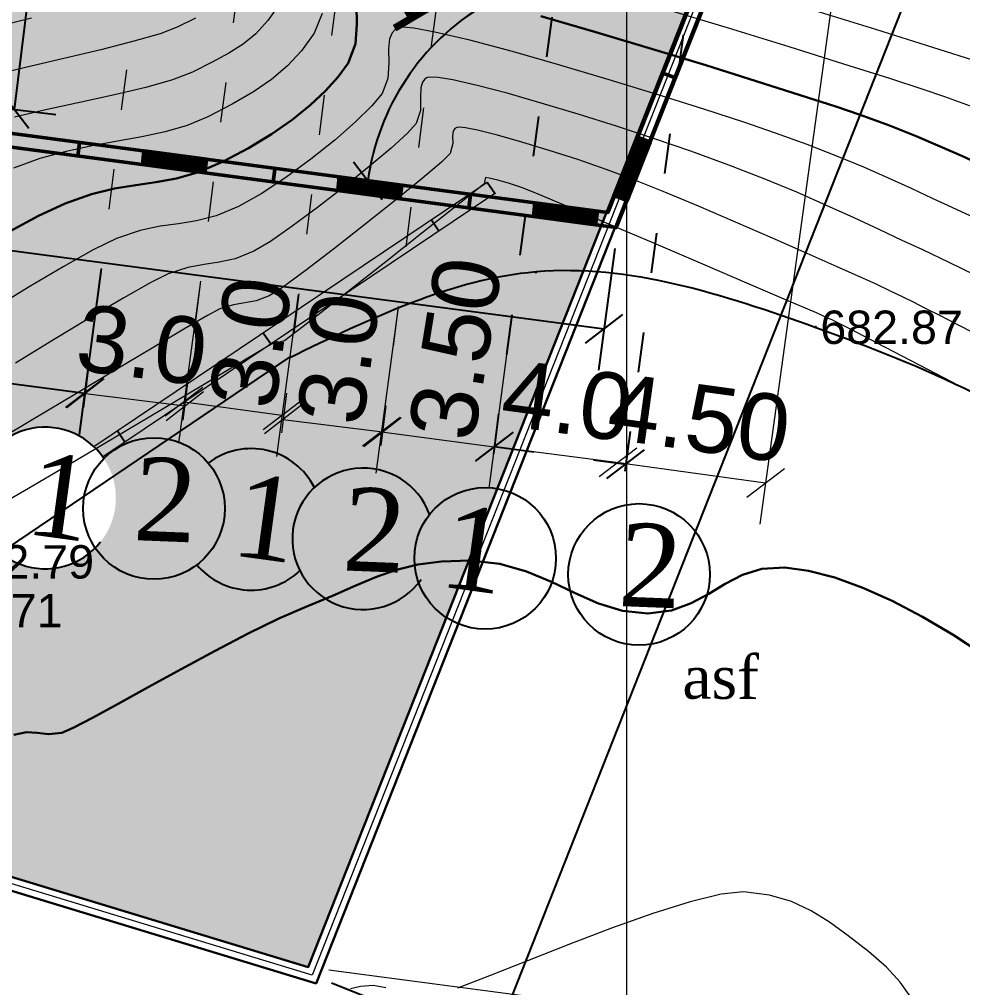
# Model space of a CAD drawing. Header units: feet. Extents: x 3381 to 684025, y 675186 to 4375940.
# Drawn here: x 682170.73 to 682199, y 4375633.89 to 4375662.91 of the extents above; entities that cross this region are included whole.
import ezdxf

# ---------------------------------------------------------------- set-up
doc = ezdxf.new("R2010")
doc.units = ezdxf.units.FT
doc.header["$MEASUREMENT"] = 0
doc.header["$PDMODE"] = 34
doc.header["$PDSIZE"] = 0.01
doc.linetypes.add('ACAD_ISO03W100', pattern=[30, 12, -18])
doc.linetypes.add('DUZ', pattern=[0])
doc.layers.get('0').update_dxf_attribs({"linetype": 'CONTINUOUS'})
doc.layers.get('Defpoints').update_dxf_attribs({"linetype": 'CONTINUOUS'})
for name, color, linetype in [('0_Point_Height', 2, 'CONTINUOUS'), ('0_Point_Point', 7, 'CONTINUOUS'), ('Layer8', 7, 'CONTINUOUS'), ('Yazilar', 7, 'CONTINUOUS')]:
    doc.layers.add(name, color=color, linetype=linetype)
for name, color, linetype, lineweight in [('ANA HORIZONTAL', 24, 'CONTINUOUS', 30), ('HORIZANTAL', 24, 'CONTINUOUS', 13), ('km setka', 170, 'CONTINUOUS', 15)]:
    doc.layers.add(name, color=color, linetype=linetype, lineweight=lineweight)
doc.styles.get("Standard").update_dxf_attribs({"font": 'arial.ttf', "height": 2})
doc.styles.add('style5', font='arialazlat.ttf', dxfattribs={"height": 400})
doc.dimstyles.new('ISO-25', dxfattribs={"dimtxt": 2, "dimasz": 1, "dimexe": 1.25, "dimexo": 0.625, "dimtad": 1, "dimtxsty": 'Standard', "dimblk": 'OBLIQUE', "dimcen": 2.5, "dimadec": 0, "dimazin": 0, "dimtfac": 1, "dimtmove": 0, "dimatfit": 3, "dimldrblk": 'OBLIQUE', "dimfxl": 1, "dimarcsym": 0})

# ---------------------------------------------------------------- blocks, each defined once
blk = doc.blocks.new('_Oblique')
at = {"color": 0, "linetype": 'ByBlock', "lineweight": -2}
blk.add_line((-0.5, -0.5), (0.5, 0.5), dxfattribs=at)
blk = doc.blocks.new('*D46')
at = {"color": 0, "lineweight": -2, "transparency": 16777216}
for p, q in [((682087.325, 4375661.66), (682085.815, 4375656.696)), ((682086.178, 4375657.892), (682178.178, 4375629.892)), ((682179.325, 4375633.66), (682177.815, 4375628.696))]:
    blk.add_line(p, q, dxfattribs=at)
at = {"layer": 'Defpoints', "color": 0, "lineweight": 18, "transparency": 16777216}
for p in [(682087.507, 4375662.258), (682179.507, 4375634.258), (682178.178, 4375629.892)]:
    blk.add_point(p, dxfattribs=at)
at = {"color": 0, "lineweight": -2, "transparency": 16777216}
for p, rotation in [((682086.178, 4375657.892), 163.072486935853), ((682178.178, 4375629.892), 343.072486935853)]:
    blk.add_blockref('_Oblique', p, dxfattribs=dict(at, rotation=rotation))
at = {"color": 0, "lineweight": 18, "transparency": 16777216, "insert": (682132.71, 4375645.639), "char_height": 2, "attachment_point": 5, "rotation": 343.0725}
blk.add_mtext('96,17', dxfattribs=at)
blk = doc.blocks.new('*D47')
at = {"color": 0, "lineweight": -2, "transparency": 16777216}
for p, q in [((682212.089, 4375715.029), (682218.063, 4375712.668)), ((682184.901, 4375632.128), (682216.901, 4375713.128)), ((682180.089, 4375634.029), (682186.063, 4375631.668))]:
    blk.add_line(p, q, dxfattribs=at)
at = {"layer": 'Defpoints', "color": 0, "lineweight": 18, "transparency": 16777216}
for p in [(682211.507, 4375715.258), (682216.901, 4375713.128), (682179.507, 4375634.258)]:
    blk.add_point(p, dxfattribs=at)
at = {"color": 0, "lineweight": -2, "transparency": 16777216}
for p, rotation in [((682216.901, 4375713.128), 68.44292071496228), ((682184.901, 4375632.128), 248.4429207149623)]:
    blk.add_blockref('_Oblique', p, dxfattribs=dict(at, rotation=rotation))
at = {"color": 0, "lineweight": 18, "transparency": 16777216, "insert": (682199.202, 4375673.299), "char_height": 2, "attachment_point": 5, "rotation": 68.4429}
blk.add_mtext('87,09', dxfattribs=at)
blk = doc.blocks.new('*D40')
at = {"color": 0, "linetype": 'ACAD_ISO03W100', "lineweight": -2, "ltscale": 0.1, "transparency": 16777216}
for p, q in [((682188.674, 4375677.845), (682184.799, 4375648.868)), ((682192.611, 4375677.319), (682188.737, 4375648.341)), ((682184.964, 4375650.107), (682188.902, 4375649.58))]:
    blk.add_line(p, q, dxfattribs=at)
at = {"layer": 'Defpoints', "color": 0, "linetype": 'ACAD_ISO03W100', "lineweight": 18, "ltscale": 0.1, "transparency": 16777216}
for p in [(682188.756, 4375678.465), (682192.694, 4375677.938), (682188.902, 4375649.58)]:
    blk.add_point(p, dxfattribs=at)
at = {"color": 0, "linetype": 'ACAD_ISO03W100', "lineweight": -2, "ltscale": 0.1, "transparency": 16777216}
for p, rotation in [((682184.964, 4375650.107), 172.3837789304627), ((682188.902, 4375649.58), 352.3837789304627)]:
    blk.add_blockref('_Oblique', p, dxfattribs=dict(at, rotation=rotation))
at = {"color": 0, "linetype": 'ACAD_ISO03W100', "lineweight": 18, "ltscale": 0.1, "transparency": 16777216, "insert": (682187.152, 4375651.475), "char_height": 2, "attachment_point": 5, "rotation": 352.3838}
blk.add_mtext('{\\fArial|b0|i0|c238|p34;4.0}', dxfattribs=at)
blk = doc.blocks.new('*D44')
at = {"color": 0, "lineweight": -2, "transparency": 16777216}
for p, q in [((682164.208, 4375656.621), (682163.554, 4375651.649)), ((682173.183, 4375655.439), (682172.529, 4375650.467)), ((682163.717, 4375652.888), (682172.692, 4375651.707))]:
    blk.add_line(p, q, dxfattribs=at)
at = {"layer": 'Defpoints', "color": 0, "lineweight": 18, "transparency": 16777216}
for p in [(682164.29, 4375657.24), (682173.265, 4375656.059), (682172.692, 4375651.707)]:
    blk.add_point(p, dxfattribs=at)
at = {"color": 0, "lineweight": -2, "transparency": 16777216}
for p, rotation in [((682163.717, 4375652.888), 172.5021527093516), ((682172.692, 4375651.707), 352.5021527093517)]:
    blk.add_blockref('_Oblique', p, dxfattribs=dict(at, rotation=rotation))
at = {"color": 0, "lineweight": 18, "transparency": 16777216, "insert": (682168.583, 4375653.908), "char_height": 2, "attachment_point": 5, "rotation": 352.5022}
blk.add_mtext('{\\fArial|b0|i0|c238|p34;9.0}', dxfattribs=at)
blk = doc.blocks.new('*D32')
at = {"color": 0, "lineweight": -2, "transparency": 16777216}
for p, q in [((682171.077, 4375664.179), (682171.809, 4375670.099)), ((682165.883, 4375664.82), (682172.318, 4375664.025)), ((682170.587, 4375660.213), (682171.077, 4375664.179)), ((682165.393, 4375660.855), (682171.828, 4375660.06))]:
    blk.add_line(p, q, dxfattribs=at)
at = {"layer": 'Defpoints', "color": 0, "lineweight": 18, "transparency": 16777216}
for p in [(682165.263, 4375664.897, 688), (682171.077, 4375664.179), (682164.773, 4375660.931, 688)]:
    blk.add_point(p, dxfattribs=at)
at = {"color": 0, "lineweight": -2, "transparency": 16777216}
for p, rotation in [((682171.077, 4375664.179), 82.95726381748912), ((682170.587, 4375660.213), 262.9572638174891)]:
    blk.add_blockref('_Oblique', p, dxfattribs=dict(at, rotation=rotation))
at = {"color": 0, "lineweight": 18, "transparency": 16777216, "insert": (682169.871, 4375667.837), "char_height": 2, "attachment_point": 5, "rotation": 82.9573}
blk.add_mtext('{\\fArial|b0|i0|c238|p34;4.0}', dxfattribs=at)
blk = doc.blocks.new('*D26')
at = {"color": 0, "lineweight": -2, "transparency": 16777216}
for p, q in [((682090.953, 4375668.968), (682090.47, 4375665.321)), ((682090.634, 4375666.56), (682188.255, 4375653.636)), ((682188.573, 4375656.045), (682188.09, 4375652.397))]:
    blk.add_line(p, q, dxfattribs=at)
at = {"layer": 'Defpoints', "color": 0, "lineweight": 18, "transparency": 16777216}
for p in [(682091.035, 4375669.588), (682188.655, 4375656.664), (682188.255, 4375653.636)]:
    blk.add_point(p, dxfattribs=at)
at = {"color": 0, "lineweight": -2, "transparency": 16777216}
for p, rotation in [((682090.634, 4375666.56), 172.4585361197717), ((682188.255, 4375653.636), 352.4585361197717)]:
    blk.add_blockref('_Oblique', p, dxfattribs=dict(at, rotation=rotation))
at = {"color": 0, "lineweight": 18, "transparency": 16777216, "insert": (682139.66, 4375661.73), "char_height": 2, "attachment_point": 5, "rotation": 352.4585}
blk.add_mtext('{\\fArial|b0|i0|c238|p34;98.50}', dxfattribs=at)
blk = doc.blocks.new('*D25')
at = {"color": 0, "lineweight": -2, "transparency": 16777216}
blk.add_arc((682188.327, 4375657.126), 7.21, 68.4429, 172.4341, dxfattribs=at)
at = {"layer": 'Defpoints', "color": 0, "lineweight": 18, "transparency": 16777216}
for p in [(682211.247, 4375715.144), (682091.707, 4375669.959), (682182.988, 4375661.972), (682188.362, 4375657.122), (682179.389, 4375634.503)]:
    blk.add_point(p, dxfattribs=at)
at = {"color": 0, "lineweight": -2, "transparency": 16777216}
for p, rotation in [((682190.976, 4375663.832), 338.4429207148453), ((682181.179, 4375658.076), 262.4341392844076)]:
    blk.add_blockref('_Oblique', p, dxfattribs=dict(at, rotation=rotation))
at = {"color": 0, "lineweight": 18, "transparency": 16777216, "insert": (682183.84, 4375664.762), "char_height": 2, "attachment_point": 5, "rotation": 30.4385}
blk.add_mtext('104°', dxfattribs=at)

msp = doc.modelspace()

# ---------------------------------------------------------------- hatches: boundary and pattern name
at = {"lineweight": 25}
h = msp.add_hatch(dxfattribs=at)
h.set_pattern_fill('GRASS', color=3)
h.set_pattern_definition([(90, (1292.8779, 801.1559), (-0.707106781, 0.707106781), [0.1875, -1.226713563]), (45, (1292.8779, 801.1559), (-0.70710678119, 0.70710678119), [0.1875, -0.8125]), (135, (1292.8779, 801.1559), (-0.70710678119, -0.70710678119), [0.1875, -0.8125])])
edge = h.paths.add_edge_path(flags=16)
edge.add_arc((682105.84865, 4375677.65053), 3.56005, 0, 360)
edge = h.paths.add_edge_path()
edge.add_arc((682171.50499, 4375648.56641), 2.12139, 0, 360)
edge = h.paths.add_edge_path()
edge.add_line((682108.64083, 4375679.85909), (682113.17785, 4375679.2513))
edge.add_line((682113.17785, 4375679.2513), (682113.56487, 4375682.14026))
edge.add_line((682113.56487, 4375682.14026), (682106.23846, 4375683.12958))
edge.add_line((682106.23846, 4375683.12958), (682108.37957, 4375698.98567))
edge.add_line((682108.37957, 4375698.98567), (682116.75234, 4375697.85506))
edge.add_line((682116.75234, 4375697.85506), (682117.47927, 4375703.23835))
edge.add_line((682117.47927, 4375703.23835), (682112.82744, 4375703.90955))
edge.add_line((682112.82744, 4375703.90955), (682113.64144, 4375709.55112))
edge.add_line((682113.64144, 4375709.55112), (682121.76329, 4375708.39762))
edge.add_line((682121.76329, 4375708.39762), (682125.50927, 4375735.51285))
edge.add_line((682125.50927, 4375735.51285), (682125.60219, 4375736.20243))
edge.add_line((682125.60219, 4375736.20243), (682125.33204, 4375735.70925))
edge.add_line((682125.33204, 4375735.70925), (682087.79442, 4375662.37994))
edge.add_line((682087.79442, 4375662.37994), (682179.38919, 4375634.50327))
edge.add_line((682179.38919, 4375634.50327), (682211.24714, 4375715.14369))
edge.add_line((682211.24714, 4375715.14369), (682204.13671, 4375717.86497))
edge.add_line((682204.13671, 4375717.86497), (682202.38248, 4375713.28135))
edge.add_line((682202.38248, 4375713.28135), (682194.01839, 4375716.21455))
edge.add_arc((682353.44716, 4375651.32986), 172.12656, 157.8545463, 159.3177752)
edge.add_line((682192.41352, 4375712.12231), (682205.77828, 4375710.32554))
edge.add_line((682205.77828, 4375710.32554), (682205.03612, 4375705.07767))
edge.add_line((682205.03612, 4375705.07767), (682191.70717, 4375706.88497))
edge.add_arc((682192.00748, 4375703.74409), 3.15521, 95.461516, 167.592502)
edge.add_line((682188.92597, 4375704.42203), (682188.92597, 4375703.46651))
edge.add_line((682188.92597, 4375703.46651), (682190.59285, 4375703.86026))
edge.add_line((682190.59285, 4375703.86026), (682196.1848, 4375702.88131))
edge.add_line((682196.1848, 4375702.88131), (682194.23476, 4375689.69784))
edge.add_line((682194.23476, 4375689.69784), (682194.01539, 4375689.69784))
edge.add_line((682194.01539, 4375689.69784), (682188.92597, 4375690.41529))
edge.add_line((682188.92597, 4375690.41529), (682189.53759, 4375695.78319))
edge.add_line((682189.53759, 4375695.78319), (682194.64022, 4375695.08381))
edge.add_line((682194.64022, 4375695.08381), (682194.99134, 4375697.64556))
edge.add_line((682194.99134, 4375697.64556), (682189.81164, 4375698.35551))
edge.add_line((682189.81164, 4375698.35551), (682190.40706, 4375703.44416))
edge.add_line((682190.40706, 4375703.44416), (682188.82623, 4375703.23511))
edge.add_line((682188.82623, 4375703.23511), (682186.77022, 4375687.26853))
edge.add_line((682186.77022, 4375687.26853), (682195.50641, 4375686.05974))
edge.add_line((682195.50641, 4375686.05974), (682194.6758, 4375678.70417))
edge.add_line((682194.6758, 4375678.70417), (682185.8926, 4375679.91946))
edge.add_line((682185.8926, 4375679.91946), (682185.51355, 4375677.26908))
edge.add_line((682185.51355, 4375677.26908), (682179.38594, 4375678.07251))
edge.add_arc((682178.94963, 4375668.08203), 10, 87.499348, 110.778603)
edge.add_line((682175.40205, 4375677.43161), (682185.15133, 4375676.00548))
edge.add_line((682185.15133, 4375676.00548), (682184.52449, 4375672.51119))
edge.add_line((682184.52449, 4375672.51119), (682181.21386, 4375673.03668))
edge.add_line((682181.21386, 4375673.03668), (682181.60716, 4375676.11085))
edge.add_line((682181.60716, 4375676.11085), (682179.07598, 4375676.44567))
edge.add_line((682179.07598, 4375676.44567), (682178.67102, 4375673.38414))
edge.add_line((682178.67102, 4375673.38414), (682175.34696, 4375673.82383))
edge.add_line((682175.34696, 4375673.82383), (682175.69974, 4375676.92142))
edge.add_line((682175.69974, 4375676.92142), (682174.90535, 4375677.22773))
edge.add_arc((682179.11889, 4375667.86943), 10.26312, 114.239473, 179.009552)
edge.add_line((682168.8573, 4375668.04684), (682168.50755, 4375665.41112))
edge.add_line((682168.50755, 4375665.41112), (682165.52104, 4375665.73781))
edge.add_line((682165.52104, 4375665.73781), (682164.64008, 4375660.87508))
edge.add_line((682164.64008, 4375660.87508), (682155.93104, 4375662.08826))
edge.add_line((682155.93104, 4375662.08826), (682156.6183, 4375666.98879))
edge.add_line((682156.6183, 4375666.98879), (682149.69258, 4375667.90781))
edge.add_line((682149.69258, 4375667.90781), (682150.12707, 4375671.18217))
edge.add_arc((682147.15314, 4375671.5768), 3, 352.441183, 442.140201)
edge.add_line((682147.56339, 4375674.54862), (682135.67766, 4375676.1894))
edge.add_line((682135.67766, 4375676.1894), (682134.40637, 4375666.77204))
edge.add_line((682134.40637, 4375666.77204), (682127.10306, 4375667.7505))
edge.add_line((682127.10306, 4375667.7505), (682128.35698, 4375677.19999))
edge.add_line((682128.35698, 4375677.19999), (682125.34172, 4375677.62181))
edge.add_line((682125.34172, 4375677.62181), (682124.08043, 4375668.11674))
edge.add_line((682124.08043, 4375668.11674), (682122.65018, 4375668.39147))
edge.add_line((682122.65018, 4375668.39147), (682111.9298, 4375669.93498))
edge.add_line((682111.9298, 4375669.93498), (682112.97868, 4375677.76458))
edge.add_line((682112.97868, 4375677.76458), (682109.35793, 4375678.24963))
edge.add_arc((682105.84865, 4375677.65053), 3.56005, 9.687955, 38.343389)
at = {"lineweight": 50}
h = msp.add_hatch(dxfattribs=at)
h.set_pattern_fill('ANSI31', scale=0.3, angle=76.005719)
h.set_pattern_definition([(121.00571866655, (4762673.746385, 2652674.825982), (-0.0321418459016, -0.01931713596884), [])])
h.paths.add_polyline_path([(682188.56365, 4375657.62391), (682189.25994, 4375659.3826), (682189.63556, 4375659.23228), (682188.94559, 4375657.48237)])
h = msp.add_hatch(dxfattribs=at)
h.set_pattern_fill('ANSI31', scale=0.3, angle=-0.011769)
h.set_pattern_definition([(44.9882312419, (-3805.278328, -236.46848), (-0.0265110571503, 0.02652195031993), [])])
h.paths.add_polyline_path([(682174.46978, 4375658.96755), (682176.34459, 4375658.71683), (682176.28899, 4375658.31229), (682174.42422, 4375658.55899)])
h = msp.add_hatch(dxfattribs=at)
h.set_pattern_fill('ANSI31', scale=0.3, angle=-0.011769)
h.set_pattern_definition([(44.9882312419, (-3799.42972, -237.243376), (-0.0265110571503, 0.02652195031993), [])])
h.paths.add_polyline_path([(682180.31638, 4375658.17116), (682182.1912, 4375657.92044), (682182.1376, 4375657.53739), (682180.27283, 4375657.7841)])
h = msp.add_hatch(dxfattribs=at)
h.set_pattern_fill('ANSI31', scale=0.3, angle=-0.011769)
h.set_pattern_definition([(44.9882312419, (-3793.56787, -238.023863), (-0.0265110571503, 0.02652195031993), [])])
h.paths.add_polyline_path([(682186.18096, 4375657.4112), (682188.05276, 4375657.16258), (682187.99805, 4375656.75168), (682186.13418, 4375656.99985)])

# ---------------------------------------------------------------- linework, layer by layer
at = {"color": 7, "lineweight": 18}
for p, q in [((682197.28552, 4375679.40055), (682192.92112, 4375647.78289)), ((682176.15761, 4375655.06309), (682175.50149, 4375650.20655)), ((682179.09157, 4375654.66671), (682178.43545, 4375649.81017)), ((682182.08166, 4375654.28841), (682181.41609, 4375649.31096)), ((682185.46311, 4375653.83625), (682184.79754, 4375648.85881)), ((682172.71352, 4375651.69997), (682175.68979, 4375651.32342)), ((682175.66884, 4375651.4453), (682178.60281, 4375651.04892)), ((682178.63636, 4375650.9225), (682181.61263, 4375650.54595)), ((682181.58176, 4375650.54994), (682184.96322, 4375650.09778)), ((682184.97341, 4375650.10557), (682189.00601, 4375649.58517)), ((682188.6712, 4375649.63139), (682193.09205, 4375649.02115)), ((682180.00885, 4375634.42173), (682213.81941, 4375629.973))]:
    msp.add_line(p, q, dxfattribs=at)
at = {"color": 7, "linetype": 'ACAD_ISO03W100', "lineweight": 18, "ltscale": 0.1}
for p, q in [((682175.44623, 4375673.2996), (682172.55662, 4375650.45986)), ((682178.4225, 4375672.92305), (682175.5329, 4375650.08331)), ((682181.3717, 4375672.54294), (682178.47946, 4375649.68238)), ((682184.34798, 4375672.16639), (682181.45574, 4375649.30583))]:
    msp.add_line(p, q, dxfattribs=at)
at = {"color": 7, "lineweight": 50}
for p, q in [((682190.01528, 4375661.29954), (682190.39304, 4375661.15477)), ((682172.54075, 4375659.20391), (682172.48969, 4375658.8204)), ((682178.38907, 4375658.42683), (682178.3378, 4375658.04174)), ((682184.25121, 4375657.64853), (682184.20015, 4375657.26501))]:
    msp.add_line(p, q, dxfattribs=at)
at = {"linetype": 'Continuous', "lineweight": 0}
for p, q in [((682172.96516, 4375650.10531, 682.79028), (682184.75525, 4375658.03217, 682.842)), ((682173.22991, 4375649.80131, 682.79046), (682184.97843, 4375657.70022, 682.842))]:
    msp.add_line(p, q, dxfattribs=at)
at = {"linetype": 'Continuous'}
for p, q in [((682184.75525, 4375658.03217, 682.842), (682184.97843, 4375657.70022, 682.842)), ((682183.07816, 4375656.90461, 682.839), (682183.30179, 4375656.57297, 682.839)), ((682178.04332, 4375653.51952), (682178.26695, 4375653.18788)), ((682173.67156, 4375650.58025), (682173.89519, 4375650.2486))]:
    msp.add_line(p, q, dxfattribs=at)
at = {"color": 30, "linetype": 'Continuous'}
msp.add_line((682167.62043, 4375645.20222, 682.709), (682178.84743, 4375652.79522, 682.82), dxfattribs=at)
at = {"color": 7, "lineweight": 30}
for points in [[(682199.39285, 4375720.10881), (682211.76772, 4375715.37276), (682179.62566, 4375634.01318), (682087.22044, 4375662.13651), (682130.41122, 4375746.50919), (682190.05016, 4375723.68441)], [(682199.24988, 4375719.73524), (682211.24714, 4375715.14369), (682179.38919, 4375634.50327), (682087.79442, 4375662.37994), (682130.60364, 4375746.00726), (682189.90719, 4375723.31084)]]:
    msp.add_lwpolyline(points, dxfattribs=at)
at = {"color": 1, "lineweight": 0}
msp.add_lwpolyline([(682087.50743, 4375662.25822), (682130.50743, 4375746.25822), (682211.50743, 4375715.25822), (682179.50743, 4375634.25822)], close=True, dxfattribs=at)
at = {"color": 7, "lineweight": 50}
for points in [[(682190.15981, 4375723.24367), (682190.33431, 4375723.60517), (682165.01152, 4375733.28673), (682126.11695, 4375738.12039), (682091.07134, 4375669.65716), (682188.61997, 4375656.66888), (682204.39706, 4375696.58512), (682204.03799, 4375696.72719), (682188.36159, 4375657.12156), (682091.70697, 4375669.95943), (682126.39604, 4375737.68662), (682164.91075, 4375732.91319), (682190.15981, 4375723.24367)], [(682188.56474, 4375657.62439), (682189.25884, 4375659.38212), (682189.63381, 4375659.23392), (682188.94204, 4375657.48373), (682188.57876, 4375657.61885)], [(682174.4705, 4375658.9666), (682176.34387, 4375658.71778), (682176.29016, 4375658.31438), (682174.42468, 4375658.56276), (682174.46802, 4375658.94792)], [(682180.31638, 4375658.17116), (682182.18974, 4375657.92233), (682182.13852, 4375657.53761), (682180.27304, 4375657.78599), (682180.31638, 4375658.17116)], [(682186.18096, 4375657.4112), (682188.05276, 4375657.16258), (682187.99805, 4375656.75168), (682186.13418, 4375656.99985), (682186.18096, 4375657.4112)]]:
    msp.add_lwpolyline(points, dxfattribs=at)
at = {"color": 7, "linetype": 'DUZ', "lineweight": 25}
for centre in [(682174.76923, 4375648.25027, 682.78393), (682184.69086, 4375646.75652, -929.67116), (682189.3023, 4375646.27455, -929.67116)]:
    msp.add_circle(centre, 2.12139, dxfattribs=at)
for centre, start, end in [((682171.50499, 4375648.56641, -1859.34231), 33.847825, 321.624991), ((682177.67954, 4375647.92478), 26.750696, 127.265986), ((682181.0357, 4375647.3423, -1626.17116), 20.145484, 325.008725), ((682177.67954, 4375647.92478), 219.971066, 313.557413)]:
    msp.add_arc(centre, 2.12139, start, end, dxfattribs=at)
at = {"color": 30, "linetype": 'Continuous'}
msp.add_open_spline([(682178.81909, 4375652.7702), (682181.25552, 4375653.95277), (682186.34903, 4375656.42502), (682195.21515, 4375653.60116), (682202.48625, 4375650.57388), (682206.855, 4375645.32551), (682207.80627, 4375639.66897), (682207.9281, 4375635.68899), (682208.002, 4375633.27478)], degree=3, knots=[0, 0, 0, 0, 7.83694096, 16.38366428, 26.4729488, 31.31646789, 36.03357976, 43.30675156, 43.30675156, 43.30675156, 43.30675156], dxfattribs=at)
at = {"layer": '0_Point_Point'}
for p in [(682184.97843, 4375657.70022, 682.842), (682186.21243, 4375655.32822, 682.839), (682194.59543, 4375653.69722, 682.871), (682178.84743, 4375652.79522, 682.82)]:
    msp.add_point(p, dxfattribs=at)
at = {"layer": 'ANA HORIZONTAL', "color": 32, "lineweight": 30, "elevation": 685}
for points in [[(682180.83591, 4375663.33396), (682180.8452, 4375662.77244), (682180.80327, 4375662.17535), (682180.58288, 4375661.59497), (682180.28815, 4375661.18917), (682179.90876, 4375660.76815), (682179.44758, 4375660.33799), (682178.90746, 4375659.90479), (682178.29126, 4375659.47466), (682177.60186, 4375659.05369), (682176.8421, 4375658.64799), (682176.10076, 4375658.33105), (682175.44074, 4375658.14028), (682174.82609, 4375658.02761), (682174.22086, 4375657.94497), (682173.58909, 4375657.8443), (682172.89485, 4375657.67753), (682172.10218, 4375657.39658), (682171.31112, 4375657.02712), (682170.46067, 4375656.5654)], [(682199.5921, 4375658.5317), (682198.98994, 4375658.81044), (682198.3284, 4375659.10556), (682197.60106, 4375659.41315), (682196.80155, 4375659.7293), (682195.92344, 4375660.05009), (682195.19566, 4375660.29616), (682194.13371, 4375660.64236), (682192.81049, 4375661.0638), (682191.29891, 4375661.53565), (682189.67185, 4375662.03303), (682188.00221, 4375662.53108), (682186.3629, 4375663.00494)]]:
    msp.add_lwpolyline(points, dxfattribs=at)
at = {"layer": 'ANA HORIZONTAL', "color": 16, "lineweight": 30, "elevation": 682.5}
msp.add_lwpolyline([(682199.62618, 4375643.8688), (682198.71253, 4375644.46761), (682197.79419, 4375645.00789), (682196.88663, 4375645.47967), (682196.00529, 4375645.87299), (682195.16564, 4375646.17786), (682194.38313, 4375646.3843), (682193.67321, 4375646.48236), (682192.98044, 4375646.44164), (682192.39939, 4375646.26169), (682191.88405, 4375645.99482), (682191.38844, 4375645.6933), (682190.86658, 4375645.40944), (682190.27245, 4375645.19553), (682189.56008, 4375645.10385), (682188.80233, 4375645.18131), (682188.08593, 4375645.40238), (682187.38561, 4375645.71078), (682186.67614, 4375646.05019), (682185.93225, 4375646.36432), (682185.12872, 4375646.59685), (682184.24028, 4375646.6915), (682183.38699, 4375646.66295), (682182.67056, 4375646.56741), (682182.03818, 4375646.41088), (682181.43707, 4375646.19932), (682180.81443, 4375645.93872), (682180.11747, 4375645.63506), (682179.29339, 4375645.29431), (682178.50689, 4375644.95092), (682177.59084, 4375644.50151), (682176.59825, 4375643.98349), (682175.58213, 4375643.4343), (682174.59545, 4375642.89134), (682173.69124, 4375642.39206), (682172.92247, 4375641.97387), (682172.34217, 4375641.6742), (682172.00331, 4375641.53047), (682171.60404, 4375641.48483), (682171.27013, 4375641.52351), (682170.94438, 4375641.55024), (682170.56955, 4375641.46871)], dxfattribs=at)
at = {"layer": 'HORIZANTAL', "color": 32, "linetype": 'Continuous', "lineweight": 13}
for points, elevation in [([(682178.54602, 4375663.39976), (682178.18155, 4375662.8815), (682177.82129, 4375662.48289), (682177.44023, 4375662.16633), (682177.01337, 4375661.8942), (682176.5157, 4375661.62888), (682175.92222, 4375661.33274), (682175.31836, 4375661.0957), (682174.52104, 4375660.86834), (682173.58979, 4375660.64708), (682172.58414, 4375660.42835), (682171.56361, 4375660.20858), (682170.58773, 4375659.9842)], 686), ([(682199.23577, 4375660.30899), (682198.45935, 4375660.59455), (682197.8451, 4375660.80045), (682196.81119, 4375661.13551), (682195.43646, 4375661.57276), (682193.79976, 4375662.08524), (682191.97995, 4375662.64597), (682190.05586, 4375663.22801)], 685.5), ([(682199.49622, 4375661.62684), (682198.10666, 4375662.06806), (682196.39756, 4375662.60412), (682194.44926, 4375663.20749)], 686), ([(682171.10257, 4375662.94551), (682169.70481, 4375662.59834)], 687), ([(682176.01319, 4375662.95098), (682175.46228, 4375662.67512), (682174.95497, 4375662.48342), (682174.16768, 4375662.2557), (682173.1795, 4375662.00278), (682172.06952, 4375661.7355), (682170.91684, 4375661.46468), (682169.80054, 4375661.20115)], 686.5), ([(682179.81015, 4375663.08991), (682179.56445, 4375662.49737), (682179.18725, 4375661.97094), (682178.76846, 4375661.5161), (682178.29332, 4375661.11172), (682177.74707, 4375660.73672), (682177.11493, 4375660.36997), (682176.38216, 4375659.99036), (682175.76646, 4375659.7347), (682175.1057, 4375659.54227), (682174.4063, 4375659.39051), (682173.6747, 4375659.25686), (682172.91734, 4375659.11873), (682172.14067, 4375658.95359), (682171.35111, 4375658.73884), (682170.55511, 4375658.45194)], 685.5), ([(682199.2234, 4375657.01931), (682198.68269, 4375657.27099), (682198.09865, 4375657.54603), (682197.46597, 4375657.8412), (682196.77937, 4375658.15326), (682196.03352, 4375658.47898), (682195.22313, 4375658.8151), (682194.3429, 4375659.1584), (682193.38752, 4375659.50564), (682192.43993, 4375659.82774), (682191.24118, 4375660.21927), (682189.86999, 4375660.65354), (682188.40505, 4375661.10387), (682186.92507, 4375661.54357), (682185.50877, 4375661.94597), (682184.23484, 4375662.28438), (682183.18201, 4375662.53213), (682182.55181, 4375662.64711), (682182.22932, 4375662.67584), (682182.09527, 4375662.66441), (682182.05442, 4375662.64888), (682181.99575, 4375662.60816), (682181.90575, 4375662.51027), (682181.82737, 4375662.32712), (682181.79572, 4375662.02865), (682181.80285, 4375661.59723), (682181.77064, 4375661.13848), (682181.60131, 4375660.69257), (682181.29835, 4375660.31982), (682180.80894, 4375659.83877), (682180.1827, 4375659.2922), (682179.46927, 4375658.72284), (682178.71826, 4375658.17345), (682177.97931, 4375657.68679), (682177.30203, 4375657.30561), (682176.62776, 4375657.02383), (682176.043, 4375656.87123), (682175.50027, 4375656.78724), (682174.95206, 4375656.71129), (682174.35089, 4375656.58281), (682173.64926, 4375656.34123), (682172.94709, 4375656.00062), (682172.04583, 4375655.49676), (682171.02605, 4375654.89036), (682169.96831, 4375654.24211)], 684.5), ([(682199.37518, 4375655.2496), (682198.59739, 4375655.627), (682197.80291, 4375655.99964), (682197.18259, 4375656.28853), (682196.49806, 4375656.61103), (682195.74592, 4375656.96196), (682194.92275, 4375657.33611), (682194.02514, 4375657.72829), (682193.04969, 4375658.13333), (682191.99298, 4375658.54602), (682190.85161, 4375658.96118), (682189.7602, 4375659.33495), (682188.62112, 4375659.70955), (682187.4775, 4375660.07071), (682186.37248, 4375660.40418), (682185.3492, 4375660.69567), (682184.4508, 4375660.93092), (682183.7204, 4375661.09566), (682183.28605, 4375661.16709), (682183.06225, 4375661.18067), (682182.96679, 4375661.16895), (682182.93621, 4375661.15653), (682182.88603, 4375661.12036), (682182.81466, 4375661.03041), (682182.76406, 4375660.85807), (682182.75718, 4375660.57681), (682182.74994, 4375660.18197), (682182.61974, 4375659.79018), (682182.36296, 4375659.50445), (682181.87306, 4375659.05537), (682181.21655, 4375658.49711), (682180.45991, 4375657.8838), (682179.66964, 4375657.2696), (682178.91223, 4375656.70868), (682178.25418, 4375656.25517), (682177.76197, 4375655.96323), (682177.20227, 4375655.73799), (682176.7235, 4375655.63114), (682176.26801, 4375655.56918), (682175.77818, 4375655.47859), (682175.19633, 4375655.28587), (682174.6701, 4375655.0218), (682173.86578, 4375654.56556), (682172.86655, 4375653.97391), (682171.75555, 4375653.30359), (682170.61595, 4375652.61139)], 684), ([(682199.40231, 4375653.47966), (682198.79248, 4375653.78752), (682198.32971, 4375654.02139), (682197.88135, 4375654.2501), (682197.52529, 4375654.43166), (682197.19869, 4375654.59472), (682196.83868, 4375654.76793), (682196.38241, 4375654.97997), (682195.93942, 4375655.18113), (682195.23616, 4375655.49697), (682194.33561, 4375655.89771), (682193.30074, 4375656.35355), (682192.19452, 4375656.83471), (682191.07994, 4375657.31139), (682190.01995, 4375657.75382), (682189.07755, 4375658.13219), (682188.31569, 4375658.41673), (682187.46304, 4375658.70747), (682186.60729, 4375658.98463), (682185.79232, 4375659.23385), (682185.06201, 4375659.44078), (682184.46027, 4375659.59105), (682184.10092, 4375659.66082), (682183.91736, 4375659.67889), (682183.84118, 4375659.67291), (682183.818, 4375659.66417), (682183.78128, 4375659.63599), (682183.73567, 4375659.56245), (682183.71533, 4375659.41802), (682183.71755, 4375659.18653), (682183.63817, 4375658.88778), (682183.37848, 4375658.63569), (682182.80007, 4375658.1439), (682182.00267, 4375657.49208), (682181.08604, 4375656.7599), (682180.14991, 4375656.02703), (682179.29402, 4375655.37311), (682178.6181, 4375654.87784), (682178.22191, 4375654.62086), (682177.82732, 4375654.47092), (682177.49263, 4375654.41104), (682177.15295, 4375654.35849), (682176.74341, 4375654.23051), (682176.36718, 4375654.03184), (682175.66473, 4375653.62491), (682174.71604, 4375653.06138), (682173.60112, 4375652.39294), (682172.39995, 4375651.67125), (682171.19253, 4375650.948), (682170.05887, 4375650.27486)], 683.5), ([(682199.96568, 4375651.36032), (682198.68018, 4375652.03243), (682197.45508, 4375652.67229), (682196.41229, 4375653.21643), (682195.67372, 4375653.60139), (682195.36128, 4375653.76371), (682195.21934, 4375653.83615), (682195.10611, 4375653.89261), (682194.96192, 4375653.9603), (682194.61516, 4375654.11075), (682193.78471, 4375654.46831), (682192.6057, 4375654.97468), (682191.21327, 4375655.57153), (682189.74256, 4375656.20056), (682188.32872, 4375656.80347), (682187.10688, 4375657.32193), (682186.21219, 4375657.69763), (682185.77978, 4375657.87227), (682185.4174, 4375657.9907), (682185.07492, 4375658.09002), (682184.81488, 4375658.15535), (682184.69978, 4375658.17181), (682184.67656, 4375658.08671), (682184.6566, 4375657.98538), (682184.39925, 4375657.77519), (682183.73478, 4375657.24457), (682182.79683, 4375656.49971), (682181.71902, 4375655.6468), (682180.63499, 4375654.79204), (682179.67837, 4375654.0416), (682178.98278, 4375653.50169), (682178.68185, 4375653.27848), (682178.4888, 4375653.22294), (682178.29048, 4375653.17515), (682177.99776, 4375653.00589), (682177.28456, 4375652.58036), (682176.25025, 4375651.96052), (682174.99419, 4375651.20835), (682173.61576, 4375650.38582), (682172.21434, 4375649.5549), (682170.88929, 4375648.77758), (682169.73998, 4375648.11581)], 683)]:
    msp.add_lwpolyline(points, dxfattribs=dict(at, elevation=elevation))
at = {"layer": 'HORIZANTAL', "color": 16, "linetype": 'Continuous', "lineweight": 20, "elevation": 682}
for points in [[(682197.44511, 4375633.60678), (682197.12165, 4375634.05173), (682196.71953, 4375634.50369), (682196.17324, 4375634.97611), (682195.56971, 4375635.43928), (682195.01237, 4375635.84835), (682194.46048, 4375636.19408), (682193.87333, 4375636.46723), (682193.21019, 4375636.65856), (682192.43034, 4375636.75882), (682191.76319, 4375636.69359), (682190.83305, 4375636.46292), (682189.71367, 4375636.10733), (682188.47879, 4375635.66731), (682187.20217, 4375635.18337), (682185.95754, 4375634.69602), (682184.81865, 4375634.24575), (682183.85925, 4375633.87307)], [(682181.71798, 4375633.88236), (682181.33149, 4375633.95296), (682180.95175, 4375633.92741), (682180.65277, 4375633.84996)]]:
    msp.add_lwpolyline(points, dxfattribs=at)
at = {"layer": 'km setka', "flags": 128}
msp.add_lwpolyline([(682188.92597, 4375840.32994), (682188.92597, 4375616.47768)], dxfattribs=at)

# ---------------------------------------------------------------- block references
at = {"color": 7, "lineweight": 18}
for p, rotation in [((682172.71352, 4375651.69997), 172.7894420105146), ((682175.66884, 4375651.4453), 172.3059413620454), ((682175.68979, 4375651.32342), 352.7894420105146), ((682178.60281, 4375651.04892), 352.3059413620454), ((682178.63636, 4375650.9225), 172.7894419679662), ((682181.58176, 4375650.54994), 172.3837789304354), ((682181.61263, 4375650.54595), 352.7894419679662), ((682184.96322, 4375650.09778), 352.3837789304354), ((682188.6712, 4375649.63139), 172.1407467968113), ((682193.09205, 4375649.02115), 352.1407467968113)]:
    msp.add_blockref('_Oblique', p, dxfattribs=dict(at, rotation=rotation))

# ---------------------------------------------------------------- texts
at = {"color": 7, "lineweight": 18, "char_height": 2, "attachment_point": 5}
for s, insert, rotation in [('{\\fArial|b0|i0|c238|p34;3.50}', (682183.80531, 4375653.05234), 80.79172), ('{\\fArial|b0|i0|c238|p34;3.0}', (682177.67213, 4375653.23615, -682.80732), 82.305941), ('{\\fArial|b0|i0|c238|p34;3.0}', (682180.29908, 4375652.74518, -1365.80732), 82.305941), ('{\\fArial|b0|i0|c238|p34;3.0}', (682174.40836, 4375653.1455), 352.789442), ('{\\fArial|b0|i0|c238|p34;4.50}', (682191.10672, 4375650.95695), 352.140747)]:
    msp.add_mtext(s, dxfattribs=dict(at, insert=insert, rotation=rotation))
at = {"layer": '0_Point_Height', "color": 0}
for s, p in [('682.87', (682194.73138, 4375653.18311, 682.871)), ('682.79', (682168.70138, 4375646.15111, 682.786)), ('682.71', (682167.75638, 4375644.68811, 682.709))]:
    msp.add_text(s, height=1, dxfattribs=at).set_placement(p)
at = {"layer": 'Layer8', "color": 0, "lineweight": 18, "char_height": 2.5, "width": 81.3066928, "attachment_point": 7, "style": 'style5'}
for s, insert, rotation in [('{\\fTimes New Roman|b0|i0|c238|p18;1}', (682170.85412, 4375647.5014, -2555.84231), 352.225894), ('{\\fTimes New Roman|b0|i0|c238|p18;2}', (682174.12157, 4375647.30442, -13.71607), 357.7189), ('{\\fTimes New Roman|b0|i0|c238|p18;1}', (682177.02866, 4375646.85977, -696.5), 352.225894), ('{\\fTimes New Roman|b0|i0|c238|p18;2}', (682180.38803, 4375646.39645, -2322.67116), 357.7189), ('{\\fTimes New Roman|b0|i0|c238|p18;1}', (682183.26443, 4375645.92402, -3252.34231), 352.225894), ('{\\fTimes New Roman|b0|i0|c238|p18;2}', (682188.65464, 4375645.3287, -1626.17116), 357.7189)]:
    msp.add_mtext(s, dxfattribs=dict(at, insert=insert, rotation=rotation))
at = {"layer": 'Yazilar', "color": 30, "insert": (682190.60622, 4375643.85106), "char_height": 1.3, "width": 0.1058769, "attachment_point": 1, "rotation": 359.751176}
msp.add_mtext('{\\fTimes New Roman|b0|i0|c0|p18;asf}', dxfattribs=at)

# ---------------------------------------------------------------- dimensions: what is measured, and where the dimension line sits
at = {"color": 7, "lineweight": 18}
dim = msp.add_angular_dim_2l(base=(682182.98798, 4375661.97204), line1=((682188.36159, 4375657.12156), (682091.70697, 4375669.95943)), line2=((682211.24714, 4375715.14369), (682179.38919, 4375634.50327)), dimstyle='ISO-25', dxfattribs=at)
dim.commit()
dim.dimension.update_dxf_attribs({"geometry": '*D25', "text_midpoint": (682183.84002, 4375664.7617)})
for p1, p2, distance, picture, middle in [((682179.50743, 4375634.25822), (682211.50743, 4375715.25822), -5.79897, '*D47', (682199.20165, 4375673.29878)), ((682087.50743, 4375662.25822), (682179.50743, 4375634.25822), -4.56432, '*D46', (682132.7104, 4375645.63941))]:
    dim = msp.add_aligned_dim(p1=p1, p2=p2, distance=distance, dimstyle='ISO-25', dxfattribs=at)
    dim.commit()
    dim.dimension.update_dxf_attribs({"geometry": picture, "text_midpoint": middle})
at = {"color": 7, "linetype": 'ACAD_ISO03W100', "lineweight": 18, "ltscale": 0.1}
dim = msp.add_linear_dim(base=(682188.90228, 4375649.58021), p1=(682188.75634, 4375678.46465), p2=(682192.6942, 4375677.93809), angle=352.383779, text='{\\fArial|b0|i0|c238|p34;4.0}', dimstyle='ISO-25', dxfattribs=at)
dim.commit()
dim.dimension.update_dxf_attribs({"geometry": '*D40', "text_midpoint": (682186.93335, 4375649.84349), "dimtype": 161})
at = {"color": 7, "lineweight": 18}
for p1, p2, distance, text, picture, middle in [((682164.77271, 4375660.9312, 688), (682165.26266, 4375664.89708, 688), -5.85898, '{\\fArial|b0|i0|c238|p34;4.0}', '*D32', (682169.87069, 4375667.83671)), ((682091.0349, 4375669.58802), (682188.65541, 4375656.66416), -3.05457, '{\\fArial|b0|i0|c238|p34;98.50}', '*D26', (682139.66031, 4375661.72984))]:
    dim = msp.add_aligned_dim(p1=p1, p2=p2, distance=distance, text=text, dimstyle='ISO-25', dxfattribs=at)
    dim.commit()
    dim.dimension.update_dxf_attribs({"geometry": picture, "text_midpoint": middle})
dim = msp.add_linear_dim(base=(682172.69217, 4375651.70663), p1=(682164.2897, 4375657.24029), p2=(682173.26501, 4375656.05901), angle=352.502153, text='{\\fArial|b0|i0|c238|p34;9.0}', dimstyle='ISO-25', dxfattribs=at)
dim.commit()
dim.dimension.update_dxf_attribs({"geometry": '*D44', "text_midpoint": (682168.36801, 4375652.27576), "dimtype": 161})

doc.saveas('drawing.dxf')
